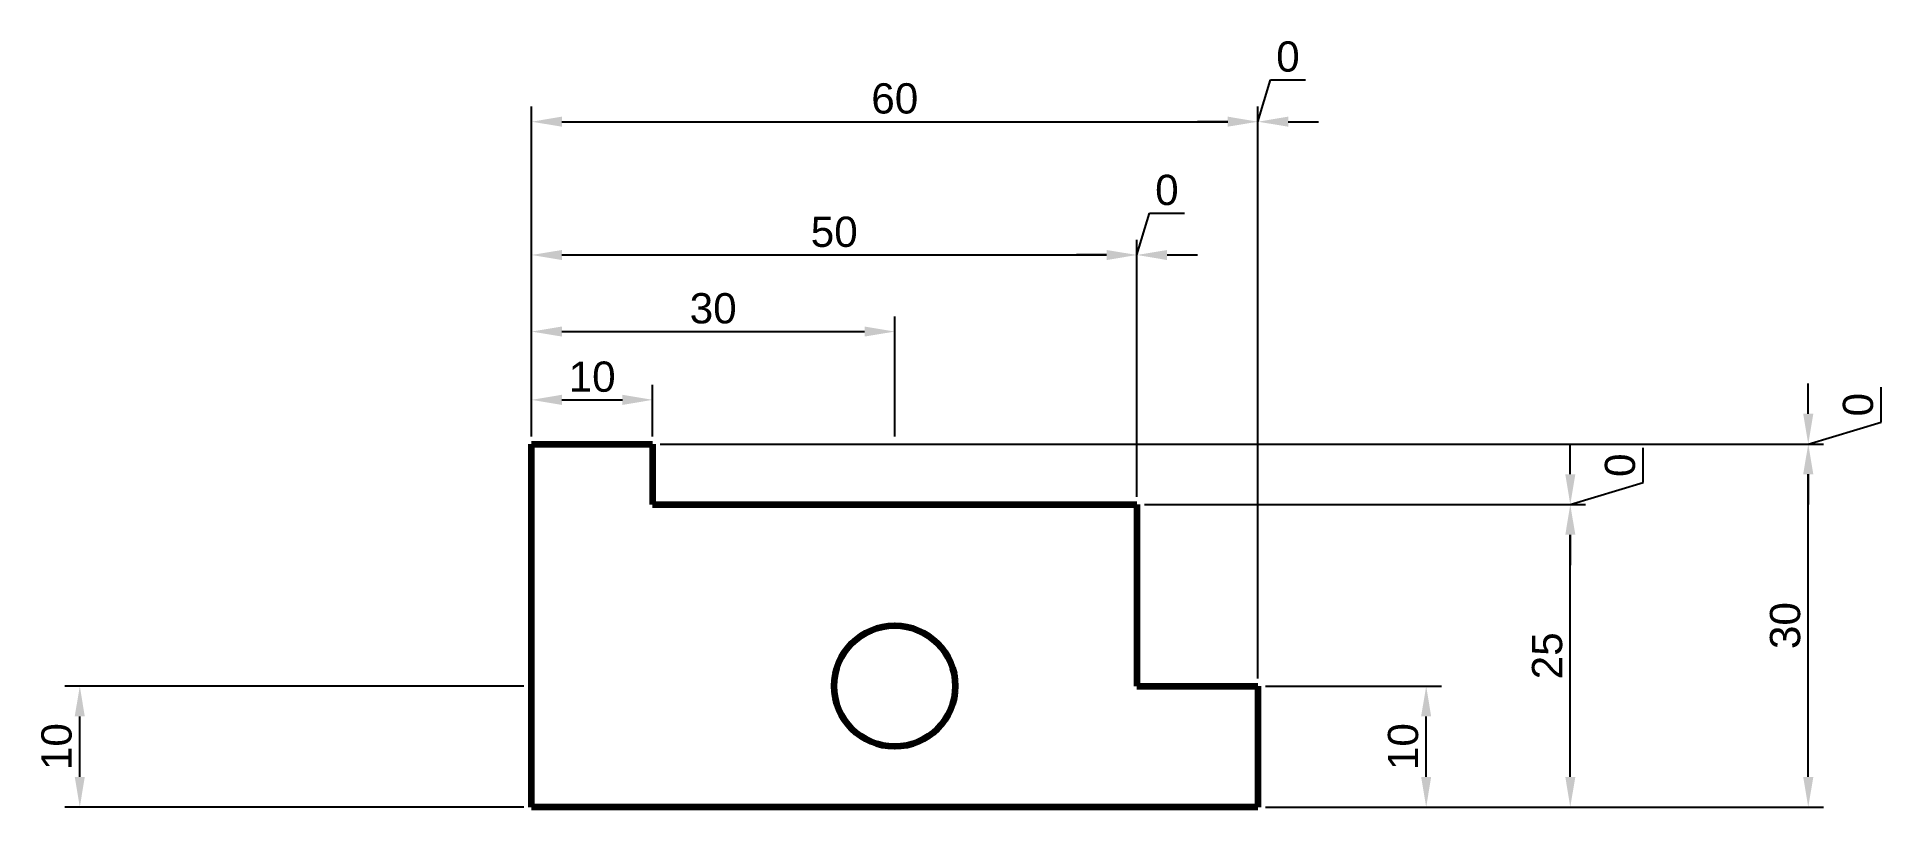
# Model space of a CAD drawing. Header units: millimetres. Extents: x 1370 to 1522, y 1912 to 1976.
import ezdxf

# ---------------------------------------------------------------- set-up
doc = ezdxf.new("R2010")
doc.units = ezdxf.units.MM
doc.styles.get("Standard").update_dxf_attribs({"font": 'arial.ttf'})
doc.dimstyles.new('ISO-25', dxfattribs={"dimtxt": 2.5, "dimasz": 2.5, "dimexe": 1.25, "dimexo": 0.625, "dimtad": 1, "dimtxsty": 'Standard', "dimcen": 2.5, "dimadec": 0, "dimazin": 0, "dimtfac": 1, "dimtmove": 0, "dimatfit": 3, "dimfxl": 1, "dimarcsym": 0})

# ---------------------------------------------------------------- blocks, each defined once
blk = doc.blocks.new('*D2')
at = {"color": 0, "lineweight": -2, "transparency": 16777216}
for p, q in [((1410.6, 1942.62), (1410.6, 1946.89)), ((1413.1, 1945.64), (1418.1, 1945.64)), ((1420.6, 1942.62), (1420.6, 1946.89))]:
    blk.add_line(p, q, dxfattribs=at)
at = {"color": 0, "transparency": 16777216}
for points in [[(1413.1, 1946.06), (1413.1, 1945.22), (1410.6, 1945.64)], [(1418.1, 1946.06), (1418.1, 1945.22), (1420.6, 1945.64)]]:
    blk.add_solid(points, dxfattribs=at)
at = {"layer": 'Defpoints', "color": 0, "transparency": 16777216}
for p in [(1420.6, 1945.64), (1410.6, 1941.99), (1420.6, 1941.99)]:
    blk.add_point(p, dxfattribs=at)
at = {"color": 0, "transparency": 16777216, "insert": (1415.6, 1947.54), "char_height": 2.5, "attachment_point": 5}
blk.add_mtext('10', dxfattribs=at)
blk = doc.blocks.new('*D3')
at = {"color": 0, "lineweight": -2, "transparency": 16777216}
for p, q in [((1410.6, 1942.62), (1410.6, 1958.86)), ((1460.6, 1942.62), (1460.6, 1958.86)), ((1413.1, 1957.61), (1458.1, 1957.61))]:
    blk.add_line(p, q, dxfattribs=at)
at = {"color": 0, "transparency": 16777216}
for points in [[(1413.1, 1958.02), (1413.1, 1957.19), (1410.6, 1957.61)], [(1458.1, 1958.02), (1458.1, 1957.19), (1460.6, 1957.61)]]:
    blk.add_solid(points, dxfattribs=at)
at = {"layer": 'Defpoints', "color": 0, "transparency": 16777216}
for p in [(1460.6, 1957.61), (1410.6, 1941.99), (1460.6, 1941.99)]:
    blk.add_point(p, dxfattribs=at)
at = {"color": 0, "transparency": 16777216, "insert": (1435.6, 1959.51), "char_height": 2.5, "attachment_point": 5}
blk.add_mtext('50', dxfattribs=at)
blk = doc.blocks.new('*D4')
at = {"color": 0, "lineweight": -2, "transparency": 16777216}
for p, q in [((1410.6, 1942.62), (1410.6, 1952.53)), ((1440.6, 1942.62), (1440.6, 1952.53)), ((1413.1, 1951.28), (1438.1, 1951.28))]:
    blk.add_line(p, q, dxfattribs=at)
at = {"color": 0, "transparency": 16777216}
for points in [[(1413.1, 1951.7), (1413.1, 1950.87), (1410.6, 1951.28)], [(1438.1, 1951.7), (1438.1, 1950.87), (1440.6, 1951.28)]]:
    blk.add_solid(points, dxfattribs=at)
at = {"layer": 'Defpoints', "color": 0, "transparency": 16777216}
for p in [(1440.6, 1951.28), (1410.6, 1941.99), (1440.6, 1941.99)]:
    blk.add_point(p, dxfattribs=at)
at = {"color": 0, "transparency": 16777216, "insert": (1425.6, 1953.19), "char_height": 2.5, "attachment_point": 5}
blk.add_mtext('30', dxfattribs=at)
blk = doc.blocks.new('*D5')
at = {"color": 0, "lineweight": -2, "transparency": 16777216}
for p, q in [((1410.6, 1942.62), (1410.6, 1969.87)), ((1470.6, 1942.62), (1470.6, 1969.87)), ((1413.1, 1968.62), (1468.1, 1968.62))]:
    blk.add_line(p, q, dxfattribs=at)
at = {"color": 0, "transparency": 16777216}
for points in [[(1413.1, 1969.04), (1413.1, 1968.21), (1410.6, 1968.62)], [(1468.1, 1969.04), (1468.1, 1968.21), (1470.6, 1968.62)]]:
    blk.add_solid(points, dxfattribs=at)
at = {"layer": 'Defpoints', "color": 0, "transparency": 16777216}
for p in [(1470.6, 1968.62), (1410.6, 1941.99), (1470.6, 1941.99)]:
    blk.add_point(p, dxfattribs=at)
at = {"color": 0, "transparency": 16777216, "insert": (1440.6, 1970.53), "char_height": 2.5, "attachment_point": 5}
blk.add_mtext('60', dxfattribs=at)
blk = doc.blocks.new('*D6')
at = {"color": 0, "lineweight": -2, "transparency": 16777216}
for p, q in [((1470.6, 1968.62), (1471.64, 1972.09)), ((1471.64, 1972.09), (1474.52, 1972.09)), ((1470.6, 1942.62), (1470.6, 1969.87)), ((1470.6, 1922.62), (1470.6, 1969.87)), ((1468.1, 1968.62), (1465.6, 1968.62)), ((1473.1, 1968.62), (1475.6, 1968.62))]:
    blk.add_line(p, q, dxfattribs=at)
at = {"color": 0, "transparency": 16777216}
for points in [[(1468.1, 1969.04), (1468.1, 1968.21), (1470.6, 1968.62)], [(1473.1, 1969.04), (1473.1, 1968.21), (1470.6, 1968.62)]]:
    blk.add_solid(points, dxfattribs=at)
at = {"layer": 'Defpoints', "color": 0, "transparency": 16777216}
for p in [(1470.6, 1968.62), (1470.6, 1941.99), (1470.6, 1921.99)]:
    blk.add_point(p, dxfattribs=at)
at = {"color": 0, "transparency": 16777216, "insert": (1473.08, 1973.99), "char_height": 2.5, "attachment_point": 5}
blk.add_mtext('0', dxfattribs=at)
blk = doc.blocks.new('*D7')
at = {"color": 0, "lineweight": -2, "transparency": 16777216}
for p, q in [((1460.6, 1957.61), (1461.64, 1961.07)), ((1461.64, 1961.07), (1464.52, 1961.07)), ((1460.6, 1942.62), (1460.6, 1958.86)), ((1460.6, 1937.62), (1460.6, 1958.86)), ((1458.1, 1957.61), (1455.6, 1957.61)), ((1463.1, 1957.61), (1465.6, 1957.61))]:
    blk.add_line(p, q, dxfattribs=at)
at = {"color": 0, "transparency": 16777216}
for points in [[(1458.1, 1958.02), (1458.1, 1957.19), (1460.6, 1957.61)], [(1463.1, 1958.02), (1463.1, 1957.19), (1460.6, 1957.61)]]:
    blk.add_solid(points, dxfattribs=at)
at = {"layer": 'Defpoints', "color": 0, "transparency": 16777216}
for p in [(1460.6, 1957.61), (1460.6, 1941.99), (1460.6, 1936.99)]:
    blk.add_point(p, dxfattribs=at)
at = {"color": 0, "transparency": 16777216, "insert": (1463.08, 1962.97), "char_height": 2.5, "attachment_point": 5}
blk.add_mtext('0', dxfattribs=at)
blk = doc.blocks.new('*D8')
at = {"color": 0, "lineweight": -2, "transparency": 16777216}
for p, q in [((1471.22, 1921.99), (1485.75, 1921.99)), ((1484.5, 1914.49), (1484.5, 1919.49)), ((1471.22, 1911.99), (1485.75, 1911.99))]:
    blk.add_line(p, q, dxfattribs=at)
at = {"color": 0, "transparency": 16777216}
for points in [[(1484.08, 1919.49), (1484.91, 1919.49), (1484.5, 1921.99)], [(1484.08, 1914.49), (1484.91, 1914.49), (1484.5, 1911.99)]]:
    blk.add_solid(points, dxfattribs=at)
at = {"layer": 'Defpoints', "color": 0, "transparency": 16777216}
for p in [(1470.6, 1921.99), (1484.5, 1921.99), (1470.6, 1911.99)]:
    blk.add_point(p, dxfattribs=at)
at = {"color": 0, "transparency": 16777216, "insert": (1482.6, 1916.99), "char_height": 2.5, "attachment_point": 5, "rotation": 90}
blk.add_mtext('10', dxfattribs=at)
blk = doc.blocks.new('*D9')
at = {"color": 0, "lineweight": -2, "transparency": 16777216}
for p, q in [((1471.22, 1936.99), (1497.65, 1936.99)), ((1496.4, 1914.49), (1496.4, 1934.49)), ((1471.22, 1911.99), (1497.65, 1911.99))]:
    blk.add_line(p, q, dxfattribs=at)
at = {"color": 0, "transparency": 16777216}
for points in [[(1495.99, 1934.49), (1496.82, 1934.49), (1496.4, 1936.99)], [(1495.99, 1914.49), (1496.82, 1914.49), (1496.4, 1911.99)]]:
    blk.add_solid(points, dxfattribs=at)
at = {"layer": 'Defpoints', "color": 0, "transparency": 16777216}
for p in [(1470.6, 1936.99), (1496.4, 1936.99), (1470.6, 1911.99)]:
    blk.add_point(p, dxfattribs=at)
at = {"color": 0, "transparency": 16777216, "insert": (1494.5, 1924.49), "char_height": 2.5, "attachment_point": 5, "rotation": 90}
blk.add_mtext('25', dxfattribs=at)
blk = doc.blocks.new('*D10')
at = {"color": 0, "lineweight": -2, "transparency": 16777216}
for p, q in [((1471.22, 1941.99), (1517.31, 1941.99)), ((1516.06, 1914.49), (1516.06, 1939.49)), ((1471.22, 1911.99), (1517.31, 1911.99))]:
    blk.add_line(p, q, dxfattribs=at)
at = {"color": 0, "transparency": 16777216}
for points in [[(1515.64, 1939.49), (1516.48, 1939.49), (1516.06, 1941.99)], [(1515.64, 1914.49), (1516.48, 1914.49), (1516.06, 1911.99)]]:
    blk.add_solid(points, dxfattribs=at)
at = {"layer": 'Defpoints', "color": 0, "transparency": 16777216}
for p in [(1470.6, 1941.99), (1516.06, 1941.99), (1470.6, 1911.99)]:
    blk.add_point(p, dxfattribs=at)
at = {"color": 0, "transparency": 16777216, "insert": (1514.16, 1926.99), "char_height": 2.5, "attachment_point": 5, "rotation": 90}
blk.add_mtext('30', dxfattribs=at)
blk = doc.blocks.new('*D11')
at = {"color": 0, "lineweight": -2, "transparency": 16777216}
for p, q in [((1516.06, 1944.49), (1516.06, 1946.99)), ((1522.08, 1943.8), (1522.08, 1946.68)), ((1516.06, 1941.99), (1522.08, 1943.8)), ((1421.22, 1941.99), (1517.31, 1941.99)), ((1471.22, 1941.99), (1517.31, 1941.99)), ((1516.06, 1939.49), (1516.06, 1936.99))]:
    blk.add_line(p, q, dxfattribs=at)
at = {"color": 0, "transparency": 16777216}
for points in [[(1515.64, 1944.49), (1516.48, 1944.49), (1516.06, 1941.99)], [(1515.64, 1939.49), (1516.48, 1939.49), (1516.06, 1941.99)]]:
    blk.add_solid(points, dxfattribs=at)
at = {"layer": 'Defpoints', "color": 0, "transparency": 16777216}
for p in [(1420.6, 1941.99), (1470.6, 1941.99), (1516.06, 1941.99)]:
    blk.add_point(p, dxfattribs=at)
at = {"color": 0, "transparency": 16777216, "insert": (1520.18, 1945.24), "char_height": 2.5, "attachment_point": 5, "rotation": 90}
blk.add_mtext('0', dxfattribs=at)
blk = doc.blocks.new('*D12')
at = {"color": 0, "lineweight": -2, "transparency": 16777216}
for p, q in [((1496.4, 1939.49), (1496.4, 1941.99)), ((1502.42, 1938.8), (1502.42, 1941.68)), ((1496.4, 1936.99), (1502.42, 1938.8)), ((1461.22, 1936.99), (1497.65, 1936.99)), ((1471.22, 1936.99), (1497.65, 1936.99)), ((1496.4, 1934.49), (1496.4, 1931.99))]:
    blk.add_line(p, q, dxfattribs=at)
at = {"color": 0, "transparency": 16777216}
for points in [[(1495.99, 1939.49), (1496.82, 1939.49), (1496.4, 1936.99)], [(1495.99, 1934.49), (1496.82, 1934.49), (1496.4, 1936.99)]]:
    blk.add_solid(points, dxfattribs=at)
at = {"layer": 'Defpoints', "color": 0, "transparency": 16777216}
for p in [(1460.6, 1936.99), (1470.6, 1936.99), (1496.4, 1936.99)]:
    blk.add_point(p, dxfattribs=at)
at = {"color": 0, "transparency": 16777216, "insert": (1500.52, 1940.24), "char_height": 2.5, "attachment_point": 5, "rotation": 90}
blk.add_mtext('0', dxfattribs=at)
blk = doc.blocks.new('*D15')
at = {"color": 0, "lineweight": -2, "transparency": 16777216}
for p, q in [((1409.97, 1921.99), (1372.03, 1921.99)), ((1373.28, 1914.49), (1373.28, 1919.49)), ((1409.97, 1911.99), (1372.03, 1911.99))]:
    blk.add_line(p, q, dxfattribs=at)
at = {"color": 0, "transparency": 16777216}
for points in [[(1372.86, 1919.49), (1373.69, 1919.49), (1373.28, 1921.99)], [(1372.86, 1914.49), (1373.69, 1914.49), (1373.28, 1911.99)]]:
    blk.add_solid(points, dxfattribs=at)
at = {"layer": 'Defpoints', "color": 0, "transparency": 16777216}
for p in [(1373.28, 1921.99), (1410.6, 1921.99), (1410.6, 1911.99)]:
    blk.add_point(p, dxfattribs=at)
at = {"color": 0, "transparency": 16777216, "insert": (1371.37, 1916.99), "char_height": 2.5, "attachment_point": 5, "rotation": 90}
blk.add_mtext('10', dxfattribs=at)

msp = doc.modelspace()

# ---------------------------------------------------------------- linework, layer by layer
at = {"linetype": 'Continuous', "lineweight": 140}
for p, q in [((1410.597, 1941.99), (1420.597, 1941.99)), ((1410.597, 1911.99), (1410.597, 1941.99)), ((1420.597, 1941.99), (1420.597, 1936.99)), ((1460.597, 1936.99), (1460.597, 1921.99)), ((1460.597, 1921.99), (1470.597, 1921.99)), ((1470.597, 1921.99), (1470.597, 1911.99)), ((1470.597, 1911.99), (1410.597, 1911.99))]:
    msp.add_line(p, q, dxfattribs=at)
at = {"linetype": 'Continuous', "lineweight": 106}
msp.add_line((1420.597, 1936.99), (1460.597, 1936.99), dxfattribs=at)
at = {"lineweight": 106}
msp.add_circle((1440.596, 1921.99), 5, dxfattribs=at)

# ---------------------------------------------------------------- dimensions: what is measured, and where the dimension line sits
for base, p1, p2, picture, middle in [((1470.597286644, 1968.623819633), (1470.597286644, 1941.990488974), (1470.597286644, 1921.990488974), '*D6', (1472.261466385, 1973.989184571)), ((1460.597286644, 1957.607770892), (1460.597286644, 1941.990488974), (1460.597286644, 1936.990488974), '*D7', (1462.261466385, 1962.97313583))]:
    dim = msp.add_linear_dim(base=base, p1=p1, p2=p2, dimstyle='ISO-25', override={"dimtmove": 1})
    dim.commit()
    dim.dimension.update_dxf_attribs({"geometry": picture, "text_midpoint": middle})
for base, p2, picture, middle in [((1470.597, 1968.624), (1470.597, 1941.99), '*D5', (1440.597, 1970.525)), ((1460.597, 1957.608), (1460.597, 1941.99), '*D3', (1435.597, 1959.509)), ((1440.597, 1951.284), (1440.597, 1941.99), '*D4', (1425.597, 1953.186)), ((1420.597, 1945.64), (1420.597, 1941.99), '*D2', (1415.597, 1947.541))]:
    dim = msp.add_linear_dim(base=base, p1=(1410.597, 1941.99), p2=p2, dimstyle='ISO-25')
    dim.commit()
    dim.dimension.update_dxf_attribs({"geometry": picture, "text_midpoint": middle})
for base, p1, p2, picture, middle in [((1516.061439633, 1941.990488974), (1470.597286644, 1941.990488974), (1420.597286644, 1941.990488974), '*D11', (1520.176804572, 1944.420528196)), ((1496.402038136, 1936.990488974), (1470.597286644, 1936.990488974), (1460.597286644, 1936.990488974), '*D12', (1500.517403075, 1939.420528196))]:
    dim = msp.add_linear_dim(base=base, p1=p1, p2=p2, angle=90, dimstyle='ISO-25', override={"dimtmove": 1})
    dim.commit()
    dim.dimension.update_dxf_attribs({"geometry": picture, "text_midpoint": middle})
for base, p1, p2, picture, middle in [((1516.061, 1941.99), (1470.597, 1911.99), (1470.597, 1941.99), '*D10', (1514.159, 1926.99)), ((1496.402, 1936.99), (1470.597, 1911.99), (1470.597, 1936.99), '*D9', (1494.501, 1924.49)), ((1373.276, 1921.99), (1410.597, 1911.99), (1410.597, 1921.99), '*D15', (1371.374, 1916.99)), ((1484.498, 1921.99), (1470.597, 1911.99), (1470.597, 1921.99), '*D8', (1482.596, 1916.99))]:
    dim = msp.add_linear_dim(base=base, p1=p1, p2=p2, angle=90, dimstyle='ISO-25')
    dim.commit()
    dim.dimension.update_dxf_attribs({"geometry": picture, "text_midpoint": middle})

doc.saveas('drawing.dxf')
